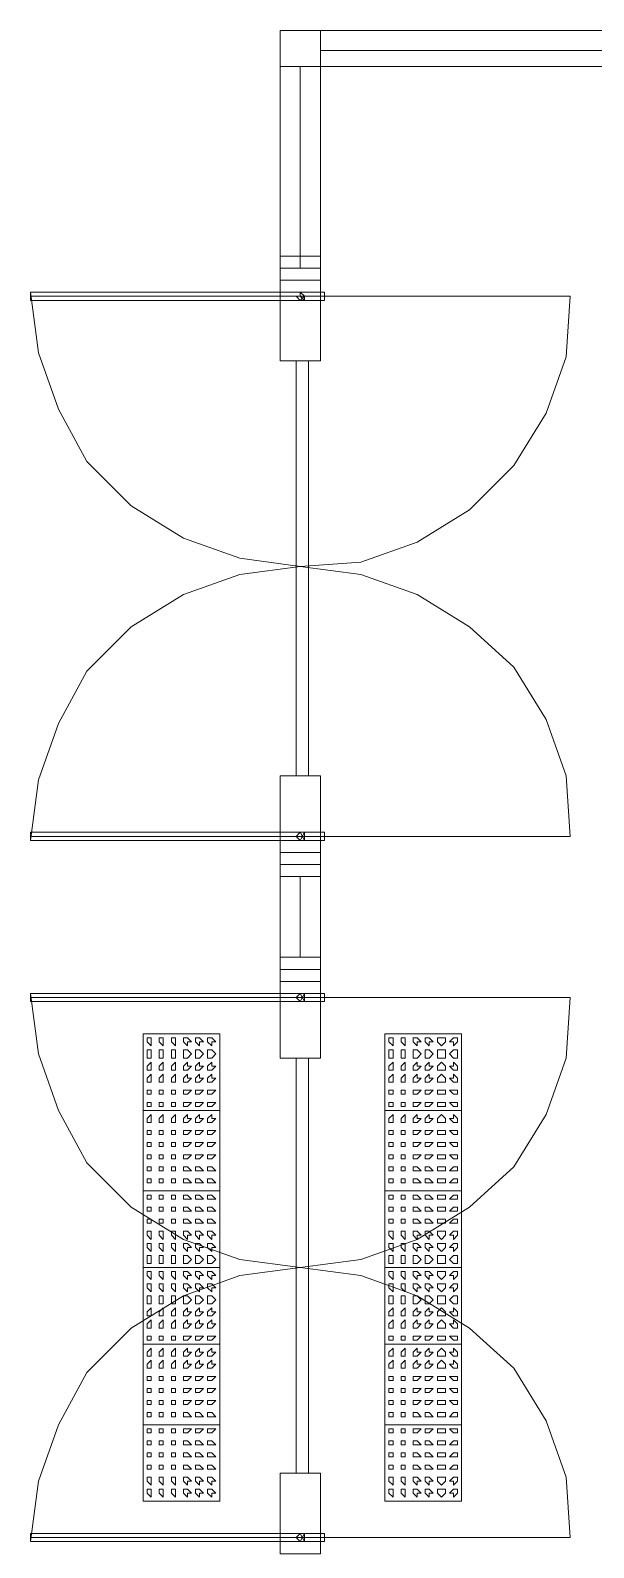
# Model space of a CAD drawing. Header units: millimetres. Extents: x -4011 to 126995, y -1911 to 106700.
# Drawn here: x 84155 to 86328, y 51241 to 57093 of the extents above; entities that cross this region are included whole.
import ezdxf

# ---------------------------------------------------------------- set-up
doc = ezdxf.new("R2010")
doc.units = ezdxf.units.MM
doc.layers.add('PDF_형상', color=7, linetype='Continuous')

msp = doc.modelspace()

# ---------------------------------------------------------------- linework, layer by layer
at = {"layer": 'PDF_형상', "lineweight": 5}
for points in [[(85196.9, 56222.8), (85119.2, 56222.8), (85119.2, 56176.2), (85274.6, 56176.2), (85274.6, 56222.8), (85196.9, 56222.8), (85196.9, 56953.4), (85274.6, 56953.4), (85274.6, 57093.3), (85119.2, 57093.3), (85119.2, 56953.4), (85196.9, 56953.4), (85119.2, 56953.4), (85119.2, 57093.3), (85274.6, 57093.3), (85274.6, 56953.4), (85196.9, 56953.4), (85196.9, 56176.2), (85274.6, 56176.2), (85274.6, 56129.5), (85119.2, 56129.5), (85119.2, 56176.2), (85119.2, 56953.4), (85274.6, 56953.4), (85274.6, 56176.2), (85119.2, 56176.2), (85196.9, 56176.2)], [(86829, 57015.5), (86829, 56953.4), (86875.6, 56953.4), (86875.6, 57093.3), (86829, 57093.3), (86829, 57015.5), (85274.6, 57015.5), (85274.6, 57093.3), (85119.2, 57093.3), (85119.2, 56953.4), (85274.6, 56953.4), (85274.6, 57015.5)], [(84155.4, 56082.9), (84186.5, 55849.7), (84264.2, 55632.1), (84373.1, 55430.1), (84544, 55259.1), (84746.1, 55134.7), (84963.7, 55057), (85196.9, 55025.9), (85430.1, 55041.4), (85647.7, 55119.2), (85849.7, 55243.5), (86020.7, 55414.5), (86145.1, 55616.6), (86222.8, 55834.2), (86238.3, 56067.4), (85290.2, 56067.4)], [(85212.4, 56067.4), (85196.9, 56082.9), (85196.9, 56067.4), (85181.3, 56067.4), (85196.9, 56051.8), (85212.4, 56051.8), (85212.4, 56067.4), (85196.9, 56051.8)], [(85196.9, 56067.4), (85212.4, 56051.8)], [(85290.2, 53984.5), (86238.3, 53984.5), (86222.8, 54217.6), (86145.1, 54435.2), (86020.7, 54637.3), (85849.7, 54792.7), (85647.7, 54917.1), (85430.1, 54994.8), (85196.9, 55025.9), (84963.7, 54994.8), (84746.1, 54917.1), (84544, 54792.7), (84373.1, 54621.8), (84264.2, 54419.7), (84186.5, 54202.1), (84155.4, 53968.9)], [(84155.4, 53984.5), (85290.2, 53984.5), (84155.4, 53984.5)], [(85212.4, 53968.9), (85196.9, 54000)], [(85196.9, 53968.9), (85212.4, 54000)], [(85196.9, 53518.1), (85119.2, 53518.1), (85119.2, 53471.5), (85274.6, 53471.5), (85274.6, 53518.1), (85196.9, 53518.1), (85196.9, 53829), (85274.6, 53829), (85274.6, 53875.6), (85119.2, 53875.6), (85119.2, 53829), (85196.9, 53829)], [(84155.4, 53378.2), (84186.5, 53145.1), (84264.2, 52927.5), (84373.1, 52725.4), (84544, 52554.4), (84746.1, 52430), (84963.7, 52352.3), (85196.9, 52321.2), (85430.1, 52352.3), (85647.7, 52430), (85849.7, 52554.4), (86020.7, 52709.8), (86145.1, 52911.9), (86222.8, 53129.5), (86238.3, 53362.7), (85290.2, 53362.7)], [(85212.4, 53378.2), (85196.9, 53347.2)], [(85196.9, 53378.2), (85212.4, 53347.2)], [(84155.4, 53362.7), (85290.2, 53362.7), (84155.4, 53362.7)], [(85290.2, 51279.8), (86238.3, 51279.8), (86222.8, 51513), (86145.1, 51730.6), (86020.7, 51932.6), (85849.7, 52088.1), (85647.7, 52212.4), (85430.1, 52290.2), (85196.9, 52321.2), (84963.7, 52290.2), (84746.1, 52212.4), (84544, 52088.1), (84373.1, 51917.1), (84264.2, 51715), (84186.5, 51497.4), (84155.4, 51264.2)], [(85212.4, 51264.2), (85196.9, 51295.3)], [(85196.9, 51264.2), (85212.4, 51295.3)]]:
    msp.add_lwpolyline(points, dxfattribs=at)
for points in [[(86829, 56953.4), (85274.6, 56953.4), (85274.6, 57093.3), (86829, 57093.3)], [(85119.2, 56176.2), (85119.2, 56129.5), (85274.6, 56129.5), (85274.6, 56176.2)], [(85274.6, 56129.5), (85119.2, 56129.5), (85119.2, 55818.7), (85274.6, 55818.7)], [(84155.4, 56051.8), (85290.2, 56051.8), (85290.2, 56067.4), (84155.4, 56067.4), (84155.4, 56051.8), (85290.2, 56051.8), (85290.2, 56082.9), (84155.4, 56082.9)], [(85228, 55818.7), (85181.3, 55818.7), (85181.3, 54217.6), (85228, 54217.6)], [(85274.6, 53922.3), (85119.2, 53922.3), (85119.2, 54217.6), (85274.6, 54217.6)], [(84155.4, 54000), (85290.2, 54000), (85290.2, 53968.9), (84155.4, 53968.9)], [(85212.4, 53984.5), (85212.4, 54000), (85196.9, 54000), (85181.3, 53984.5), (85196.9, 53968.9), (85212.4, 53968.9)], [(85119.2, 53875.6), (85119.2, 53922.3), (85274.6, 53922.3), (85274.6, 53875.6)], [(85119.2, 53518.1), (85119.2, 53829), (85274.6, 53829), (85274.6, 53518.1)], [(85119.2, 53471.5), (85119.2, 53424.9), (85274.6, 53424.9), (85274.6, 53471.5)], [(84155.4, 53347.2), (85290.2, 53347.2), (85290.2, 53378.2), (84155.4, 53378.2)], [(85274.6, 53424.9), (85119.2, 53424.9), (85119.2, 53129.5), (85274.6, 53129.5)], [(85212.4, 53362.7), (85212.4, 53378.2), (85196.9, 53378.2), (85181.3, 53362.7), (85196.9, 53347.2), (85212.4, 53347.2)], [(84886, 52927.5), (84886, 53222.8), (84590.7, 53222.8), (84590.7, 52927.5)], [(84621.8, 53191.7), (84621.8, 53207.3), (84606.2, 53207.3), (84606.2, 53191.7), (84621.8, 53176.2)], [(84668.4, 53191.7), (84668.4, 53207.3), (84652.8, 53207.3), (84652.8, 53191.7), (84668.4, 53176.2)], [(84715, 53191.7), (84715, 53207.3), (84699.5, 53207.3), (84699.5, 53191.7), (84715, 53176.2)], [(84777.2, 53191.7), (84761.7, 53207.3), (84746.1, 53207.3), (84746.1, 53191.7), (84761.7, 53176.2), (84761.7, 53191.7)], [(84823.8, 53191.7), (84808.3, 53207.3), (84792.7, 53207.3), (84792.7, 53191.7), (84808.3, 53176.2), (84808.3, 53191.7)], [(84870.5, 53191.7), (84854.9, 53207.3), (84839.4, 53207.3), (84839.4, 53191.7), (84854.9, 53176.2), (84854.9, 53191.7)], [(85523.3, 52927.5), (85523.3, 53222.8), (85818.7, 53222.8), (85818.7, 52927.5)], [(85554.4, 53191.7), (85554.4, 53207.3), (85538.9, 53207.3), (85538.9, 53191.7), (85554.4, 53176.2)], [(85601, 53191.7), (85601, 53207.3), (85585.5, 53207.3), (85585.5, 53191.7), (85601, 53176.2)], [(85663.2, 53191.7), (85647.7, 53207.3), (85632.1, 53207.3), (85632.1, 53191.7), (85647.7, 53176.2), (85647.7, 53191.7)], [(85709.8, 53191.7), (85694.3, 53207.3), (85678.8, 53207.3), (85678.8, 53191.7), (85694.3, 53176.2), (85694.3, 53191.7)], [(85756.5, 53191.7), (85756.5, 53207.3), (85740.9, 53207.3), (85725.4, 53207.3), (85725.4, 53191.7), (85740.9, 53176.2)], [(85803.1, 53191.7), (85803.1, 53207.3), (85787.6, 53207.3), (85772, 53191.7), (85787.6, 53191.7), (85787.6, 53176.2)], [(84621.8, 53145.1), (84621.8, 53160.6), (84606.2, 53160.6), (84606.2, 53145.1), (84606.2, 53129.5), (84621.8, 53129.5)], [(84668.4, 53145.1), (84668.4, 53160.6), (84652.8, 53160.6), (84652.8, 53145.1), (84652.8, 53129.5), (84668.4, 53129.5)], [(84715, 53145.1), (84715, 53160.6), (84699.5, 53160.6), (84699.5, 53145.1), (84699.5, 53129.5), (84715, 53129.5)], [(84777.2, 53145.1), (84761.7, 53160.6), (84746.1, 53160.6), (84746.1, 53145.1), (84746.1, 53129.5), (84761.7, 53129.5)], [(84823.8, 53145.1), (84808.3, 53160.6), (84792.7, 53160.6), (84792.7, 53145.1), (84792.7, 53129.5), (84808.3, 53129.5)], [(84870.5, 53145.1), (84854.9, 53160.6), (84839.4, 53160.6), (84839.4, 53145.1), (84839.4, 53129.5), (84854.9, 53129.5)], [(85554.4, 53145.1), (85554.4, 53160.6), (85538.9, 53160.6), (85538.9, 53145.1), (85538.9, 53129.5), (85554.4, 53129.5)], [(85601, 53145.1), (85601, 53160.6), (85585.5, 53160.6), (85585.5, 53145.1), (85585.5, 53129.5), (85601, 53129.5)], [(85663.2, 53145.1), (85647.7, 53160.6), (85632.1, 53160.6), (85632.1, 53145.1), (85632.1, 53129.5), (85647.7, 53129.5)], [(85709.8, 53145.1), (85694.3, 53160.6), (85678.8, 53160.6), (85678.8, 53145.1), (85678.8, 53129.5), (85694.3, 53129.5)], [(85756.5, 53145.1), (85756.5, 53160.6), (85740.9, 53160.6), (85725.4, 53160.6), (85725.4, 53145.1), (85725.4, 53129.5), (85740.9, 53129.5), (85756.5, 53129.5)], [(85803.1, 53145.1), (85803.1, 53160.6), (85787.6, 53160.6), (85772, 53145.1), (85787.6, 53129.5), (85803.1, 53129.5)], [(84621.8, 53098.4), (84621.8, 53114), (84606.2, 53098.4), (84606.2, 53082.9), (84621.8, 53082.9)], [(84668.4, 53098.4), (84668.4, 53114), (84652.8, 53098.4), (84652.8, 53082.9), (84668.4, 53082.9)], [(84715, 53098.4), (84715, 53114), (84699.5, 53098.4), (84699.5, 53082.9), (84715, 53082.9)], [(84777.2, 53098.4), (84761.7, 53098.4), (84761.7, 53114), (84746.1, 53098.4), (84746.1, 53082.9), (84761.7, 53082.9)], [(84823.8, 53098.4), (84808.3, 53098.4), (84808.3, 53114), (84792.7, 53098.4), (84792.7, 53082.9), (84808.3, 53082.9)], [(84870.5, 53098.4), (84854.9, 53098.4), (84854.9, 53114), (84839.4, 53098.4), (84839.4, 53082.9), (84854.9, 53082.9)], [(85228, 51528.5), (85181.3, 51528.5), (85181.3, 53129.5), (85228, 53129.5)], [(85554.4, 53098.4), (85554.4, 53114), (85538.9, 53098.4), (85538.9, 53082.9), (85554.4, 53082.9)], [(85601, 53098.4), (85601, 53114), (85585.5, 53098.4), (85585.5, 53082.9), (85601, 53082.9)], [(85663.2, 53098.4), (85647.7, 53098.4), (85647.7, 53114), (85632.1, 53098.4), (85632.1, 53082.9), (85647.7, 53082.9)], [(85709.8, 53098.4), (85694.3, 53098.4), (85694.3, 53114), (85678.8, 53098.4), (85678.8, 53082.9), (85694.3, 53082.9)], [(85756.5, 53098.4), (85740.9, 53114), (85725.4, 53098.4), (85725.4, 53082.9), (85740.9, 53082.9), (85756.5, 53082.9)], [(85803.1, 53098.4), (85787.6, 53114), (85787.6, 53098.4), (85772, 53098.4), (85787.6, 53082.9), (85803.1, 53082.9)], [(84621.8, 53051.8), (84621.8, 53067.4), (84606.2, 53051.8), (84606.2, 53036.3), (84621.8, 53036.3)], [(84668.4, 53051.8), (84668.4, 53067.4), (84652.8, 53051.8), (84652.8, 53036.3), (84668.4, 53036.3)], [(84715, 53051.8), (84715, 53067.4), (84699.5, 53051.8), (84699.5, 53036.3), (84715, 53036.3)], [(84777.2, 53051.8), (84761.7, 53051.8), (84761.7, 53067.4), (84746.1, 53051.8), (84746.1, 53036.3), (84761.7, 53036.3)], [(84823.8, 53051.8), (84808.3, 53051.8), (84808.3, 53067.4), (84792.7, 53051.8), (84792.7, 53036.3), (84808.3, 53036.3)], [(84870.5, 53051.8), (84854.9, 53051.8), (84854.9, 53067.4), (84839.4, 53051.8), (84839.4, 53036.3), (84854.9, 53036.3)], [(85554.4, 53051.8), (85554.4, 53067.4), (85538.9, 53051.8), (85538.9, 53036.3), (85554.4, 53036.3)], [(85601, 53051.8), (85601, 53067.4), (85585.5, 53051.8), (85585.5, 53036.3), (85601, 53036.3)], [(85663.2, 53051.8), (85647.7, 53051.8), (85647.7, 53067.4), (85632.1, 53051.8), (85632.1, 53036.3), (85647.7, 53036.3)], [(85709.8, 53051.8), (85694.3, 53051.8), (85694.3, 53067.4), (85678.8, 53051.8), (85678.8, 53036.3), (85694.3, 53036.3)], [(85756.5, 53051.8), (85740.9, 53067.4), (85725.4, 53051.8), (85725.4, 53036.3), (85740.9, 53036.3), (85756.5, 53036.3)], [(85803.1, 53051.8), (85787.6, 53067.4), (85787.6, 53051.8), (85772, 53051.8), (85787.6, 53036.3), (85803.1, 53036.3)], [(84621.8, 53005.2), (84606.2, 53005.2), (84606.2, 52989.6), (84621.8, 52989.6)], [(84668.4, 53005.2), (84652.8, 53005.2), (84652.8, 52989.6), (84668.4, 52989.6)], [(84715, 53005.2), (84699.5, 53005.2), (84699.5, 52989.6), (84715, 52989.6)], [(84777.2, 53005.2), (84761.7, 53005.2), (84746.1, 53005.2), (84746.1, 52989.6), (84761.7, 52989.6)], [(84823.8, 53005.2), (84808.3, 53005.2), (84792.7, 53005.2), (84792.7, 52989.6), (84808.3, 52989.6)], [(84870.5, 53005.2), (84854.9, 53005.2), (84839.4, 53005.2), (84839.4, 52989.6), (84854.9, 52989.6)], [(85554.4, 53005.2), (85538.9, 53005.2), (85538.9, 52989.6), (85554.4, 52989.6)], [(85601, 53005.2), (85585.5, 53005.2), (85585.5, 52989.6), (85601, 52989.6)], [(85663.2, 53005.2), (85647.7, 53005.2), (85632.1, 53005.2), (85632.1, 52989.6), (85647.7, 52989.6)], [(85709.8, 53005.2), (85694.3, 53005.2), (85678.8, 53005.2), (85678.8, 52989.6), (85694.3, 52989.6)], [(85756.5, 53005.2), (85740.9, 53005.2), (85725.4, 53005.2), (85725.4, 52989.6), (85740.9, 52989.6), (85756.5, 52989.6)], [(85803.1, 53005.2), (85787.6, 53005.2), (85772, 53005.2), (85787.6, 52989.6), (85803.1, 52989.6)], [(84886, 52616.6), (84886, 52927.5), (84590.7, 52927.5), (84590.7, 52616.6)], [(84621.8, 52958.5), (84606.2, 52958.5), (84606.2, 52943), (84621.8, 52943)], [(84621.8, 52896.4), (84621.8, 52911.9), (84606.2, 52896.4), (84606.2, 52880.8), (84621.8, 52880.8)], [(84668.4, 52958.5), (84652.8, 52958.5), (84652.8, 52943), (84668.4, 52943)], [(84668.4, 52896.4), (84668.4, 52911.9), (84652.8, 52896.4), (84652.8, 52880.8), (84668.4, 52880.8)], [(84715, 52958.5), (84699.5, 52958.5), (84699.5, 52943), (84715, 52943)], [(84715, 52896.4), (84715, 52911.9), (84699.5, 52896.4), (84699.5, 52880.8), (84715, 52880.8)], [(84777.2, 52958.5), (84761.7, 52958.5), (84746.1, 52958.5), (84746.1, 52943), (84761.7, 52943)], [(84777.2, 52896.4), (84761.7, 52896.4), (84761.7, 52911.9), (84746.1, 52896.4), (84746.1, 52880.8), (84761.7, 52880.8)], [(84823.8, 52958.5), (84808.3, 52958.5), (84792.7, 52958.5), (84792.7, 52943), (84808.3, 52943)], [(84823.8, 52896.4), (84808.3, 52896.4), (84808.3, 52911.9), (84792.7, 52896.4), (84792.7, 52880.8), (84808.3, 52880.8)], [(84870.5, 52958.5), (84854.9, 52958.5), (84839.4, 52958.5), (84839.4, 52943), (84854.9, 52943)], [(84870.5, 52896.4), (84854.9, 52896.4), (84854.9, 52911.9), (84839.4, 52896.4), (84839.4, 52880.8), (84854.9, 52880.8)], [(85523.3, 52616.6), (85523.3, 52927.5), (85818.7, 52927.5), (85818.7, 52616.6)], [(85554.4, 52958.5), (85538.9, 52958.5), (85538.9, 52943), (85554.4, 52943)], [(85554.4, 52896.4), (85554.4, 52911.9), (85538.9, 52896.4), (85538.9, 52880.8), (85554.4, 52880.8)], [(85601, 52958.5), (85585.5, 52958.5), (85585.5, 52943), (85601, 52943)], [(85601, 52896.4), (85601, 52911.9), (85585.5, 52896.4), (85585.5, 52880.8), (85601, 52880.8)], [(85663.2, 52958.5), (85647.7, 52958.5), (85632.1, 52958.5), (85632.1, 52943), (85647.7, 52943)], [(85663.2, 52896.4), (85647.7, 52896.4), (85647.7, 52911.9), (85632.1, 52896.4), (85632.1, 52880.8), (85647.7, 52880.8)], [(85709.8, 52958.5), (85694.3, 52958.5), (85678.8, 52958.5), (85678.8, 52943), (85694.3, 52943)], [(85709.8, 52896.4), (85694.3, 52896.4), (85694.3, 52911.9), (85678.8, 52896.4), (85678.8, 52880.8), (85694.3, 52880.8)], [(85756.5, 52958.5), (85740.9, 52958.5), (85725.4, 52958.5), (85725.4, 52943), (85740.9, 52943), (85756.5, 52943)], [(85756.5, 52896.4), (85740.9, 52911.9), (85725.4, 52896.4), (85725.4, 52880.8), (85740.9, 52880.8), (85756.5, 52880.8)], [(85803.1, 52958.5), (85787.6, 52958.5), (85772, 52958.5), (85787.6, 52943), (85803.1, 52943)], [(85803.1, 52896.4), (85787.6, 52911.9), (85787.6, 52896.4), (85772, 52896.4), (85787.6, 52880.8), (85803.1, 52880.8)], [(84621.8, 52849.7), (84606.2, 52849.7), (84606.2, 52834.2), (84621.8, 52834.2)], [(84668.4, 52849.7), (84652.8, 52849.7), (84652.8, 52834.2), (84668.4, 52834.2)], [(84715, 52849.7), (84699.5, 52849.7), (84699.5, 52834.2), (84715, 52834.2)], [(84777.2, 52849.7), (84761.7, 52849.7), (84746.1, 52849.7), (84746.1, 52834.2), (84761.7, 52834.2)], [(84823.8, 52849.7), (84808.3, 52849.7), (84792.7, 52849.7), (84792.7, 52834.2), (84808.3, 52834.2)], [(84870.5, 52849.7), (84854.9, 52849.7), (84839.4, 52849.7), (84839.4, 52834.2), (84854.9, 52834.2)], [(85554.4, 52849.7), (85538.9, 52849.7), (85538.9, 52834.2), (85554.4, 52834.2)], [(85601, 52849.7), (85585.5, 52849.7), (85585.5, 52834.2), (85601, 52834.2)], [(85663.2, 52849.7), (85647.7, 52849.7), (85632.1, 52849.7), (85632.1, 52834.2), (85647.7, 52834.2)], [(85709.8, 52849.7), (85694.3, 52849.7), (85678.8, 52849.7), (85678.8, 52834.2), (85694.3, 52834.2)], [(85756.5, 52849.7), (85740.9, 52849.7), (85725.4, 52849.7), (85725.4, 52834.2), (85740.9, 52834.2), (85756.5, 52834.2)], [(85803.1, 52849.7), (85787.6, 52849.7), (85772, 52849.7), (85787.6, 52834.2), (85803.1, 52834.2)], [(84621.8, 52803.1), (84606.2, 52803.1), (84606.2, 52787.6), (84621.8, 52787.6)], [(84668.4, 52803.1), (84652.8, 52803.1), (84652.8, 52787.6), (84668.4, 52787.6)], [(84715, 52803.1), (84699.5, 52803.1), (84699.5, 52787.6), (84715, 52787.6)], [(84777.2, 52803.1), (84761.7, 52803.1), (84746.1, 52803.1), (84746.1, 52787.6), (84761.7, 52787.6)], [(84823.8, 52803.1), (84808.3, 52803.1), (84792.7, 52803.1), (84792.7, 52787.6), (84808.3, 52787.6)], [(84870.5, 52803.1), (84854.9, 52803.1), (84839.4, 52803.1), (84839.4, 52787.6), (84854.9, 52787.6)], [(85554.4, 52803.1), (85538.9, 52803.1), (85538.9, 52787.6), (85554.4, 52787.6)], [(85601, 52803.1), (85585.5, 52803.1), (85585.5, 52787.6), (85601, 52787.6)], [(85663.2, 52803.1), (85647.7, 52803.1), (85632.1, 52803.1), (85632.1, 52787.6), (85647.7, 52787.6)], [(85709.8, 52803.1), (85694.3, 52803.1), (85678.8, 52803.1), (85678.8, 52787.6), (85694.3, 52787.6)], [(85756.5, 52803.1), (85740.9, 52803.1), (85725.4, 52803.1), (85725.4, 52787.6), (85740.9, 52787.6), (85756.5, 52787.6)], [(85803.1, 52803.1), (85787.6, 52803.1), (85772, 52803.1), (85787.6, 52787.6), (85803.1, 52787.6)], [(84621.8, 52756.5), (84606.2, 52756.5), (84606.2, 52740.9), (84621.8, 52740.9)], [(84668.4, 52756.5), (84652.8, 52756.5), (84652.8, 52740.9), (84668.4, 52740.9)], [(84715, 52756.5), (84699.5, 52756.5), (84699.5, 52740.9), (84715, 52740.9)], [(84777.2, 52756.5), (84761.7, 52756.5), (84746.1, 52756.5), (84746.1, 52740.9), (84761.7, 52740.9)], [(84823.8, 52756.5), (84808.3, 52756.5), (84792.7, 52756.5), (84792.7, 52740.9), (84808.3, 52740.9)], [(84870.5, 52756.5), (84854.9, 52756.5), (84839.4, 52756.5), (84839.4, 52740.9), (84854.9, 52740.9)], [(85554.4, 52756.5), (85538.9, 52756.5), (85538.9, 52740.9), (85554.4, 52740.9)], [(85601, 52756.5), (85585.5, 52756.5), (85585.5, 52740.9), (85601, 52740.9)], [(85663.2, 52756.5), (85647.7, 52756.5), (85632.1, 52756.5), (85632.1, 52740.9), (85647.7, 52740.9)], [(85709.8, 52756.5), (85694.3, 52756.5), (85678.8, 52756.5), (85678.8, 52740.9), (85694.3, 52740.9)], [(85756.5, 52756.5), (85740.9, 52756.5), (85725.4, 52756.5), (85725.4, 52740.9), (85740.9, 52740.9), (85756.5, 52740.9)], [(85803.1, 52756.5), (85787.6, 52756.5), (85772, 52756.5), (85787.6, 52740.9), (85803.1, 52740.9)], [(84621.8, 52694.3), (84621.8, 52709.8), (84606.2, 52709.8), (84606.2, 52694.3)], [(84668.4, 52694.3), (84668.4, 52709.8), (84652.8, 52709.8), (84652.8, 52694.3)], [(84715, 52694.3), (84715, 52709.8), (84699.5, 52709.8), (84699.5, 52694.3)], [(84777.2, 52694.3), (84761.7, 52709.8), (84746.1, 52709.8), (84746.1, 52694.3), (84761.7, 52694.3)], [(84823.8, 52694.3), (84808.3, 52709.8), (84792.7, 52709.8), (84792.7, 52694.3), (84808.3, 52694.3)], [(84870.5, 52694.3), (84854.9, 52709.8), (84839.4, 52709.8), (84839.4, 52694.3), (84854.9, 52694.3)], [(85554.4, 52694.3), (85554.4, 52709.8), (85538.9, 52709.8), (85538.9, 52694.3)], [(85601, 52694.3), (85601, 52709.8), (85585.5, 52709.8), (85585.5, 52694.3)], [(85663.2, 52694.3), (85647.7, 52709.8), (85632.1, 52709.8), (85632.1, 52694.3), (85647.7, 52694.3)], [(85709.8, 52694.3), (85694.3, 52709.8), (85678.8, 52709.8), (85678.8, 52694.3), (85694.3, 52694.3)], [(85756.5, 52694.3), (85756.5, 52709.8), (85740.9, 52709.8), (85725.4, 52709.8), (85725.4, 52694.3), (85740.9, 52694.3)], [(85803.1, 52694.3), (85803.1, 52709.8), (85787.6, 52709.8), (85772, 52694.3), (85787.6, 52694.3)], [(84886, 52321.2), (84886, 52616.6), (84590.7, 52616.6), (84590.7, 52321.2)], [(84621.8, 52647.7), (84621.8, 52663.2), (84606.2, 52663.2), (84606.2, 52647.7)], [(84668.4, 52647.7), (84668.4, 52663.2), (84652.8, 52663.2), (84652.8, 52647.7)], [(84715, 52647.7), (84715, 52663.2), (84699.5, 52663.2), (84699.5, 52647.7)], [(84777.2, 52647.7), (84761.7, 52663.2), (84746.1, 52663.2), (84746.1, 52647.7), (84761.7, 52647.7)], [(84823.8, 52647.7), (84808.3, 52663.2), (84792.7, 52663.2), (84792.7, 52647.7), (84808.3, 52647.7)], [(84870.5, 52647.7), (84854.9, 52663.2), (84839.4, 52663.2), (84839.4, 52647.7), (84854.9, 52647.7)], [(85523.3, 52321.2), (85523.3, 52616.6), (85818.7, 52616.6), (85818.7, 52321.2)], [(85554.4, 52647.7), (85554.4, 52663.2), (85538.9, 52663.2), (85538.9, 52647.7)], [(85601, 52647.7), (85601, 52663.2), (85585.5, 52663.2), (85585.5, 52647.7)], [(85663.2, 52647.7), (85647.7, 52663.2), (85632.1, 52663.2), (85632.1, 52647.7), (85647.7, 52647.7)], [(85709.8, 52647.7), (85694.3, 52663.2), (85678.8, 52663.2), (85678.8, 52647.7), (85694.3, 52647.7)], [(85756.5, 52647.7), (85756.5, 52663.2), (85740.9, 52663.2), (85725.4, 52663.2), (85725.4, 52647.7), (85740.9, 52647.7)], [(85803.1, 52647.7), (85803.1, 52663.2), (85787.6, 52663.2), (85772, 52647.7), (85787.6, 52647.7)], [(84621.8, 52585.5), (84621.8, 52601), (84606.2, 52601), (84606.2, 52585.5)], [(84621.8, 52538.9), (84621.8, 52554.4), (84606.2, 52554.4), (84606.2, 52538.9)], [(84668.4, 52585.5), (84668.4, 52601), (84652.8, 52601), (84652.8, 52585.5)], [(84668.4, 52538.9), (84668.4, 52554.4), (84652.8, 52554.4), (84652.8, 52538.9)], [(84715, 52585.5), (84715, 52601), (84699.5, 52601), (84699.5, 52585.5)], [(84715, 52538.9), (84715, 52554.4), (84699.5, 52554.4), (84699.5, 52538.9)], [(84777.2, 52585.5), (84761.7, 52601), (84746.1, 52601), (84746.1, 52585.5), (84761.7, 52585.5)], [(84777.2, 52538.9), (84761.7, 52554.4), (84746.1, 52554.4), (84746.1, 52538.9), (84761.7, 52538.9)], [(84823.8, 52585.5), (84808.3, 52601), (84792.7, 52601), (84792.7, 52585.5), (84808.3, 52585.5)], [(84823.8, 52538.9), (84808.3, 52554.4), (84792.7, 52554.4), (84792.7, 52538.9), (84808.3, 52538.9)], [(84870.5, 52585.5), (84854.9, 52601), (84839.4, 52601), (84839.4, 52585.5), (84854.9, 52585.5)], [(84870.5, 52538.9), (84854.9, 52554.4), (84839.4, 52554.4), (84839.4, 52538.9), (84854.9, 52538.9)], [(85554.4, 52585.5), (85554.4, 52601), (85538.9, 52601), (85538.9, 52585.5)], [(85554.4, 52538.9), (85554.4, 52554.4), (85538.9, 52554.4), (85538.9, 52538.9)], [(85601, 52585.5), (85601, 52601), (85585.5, 52601), (85585.5, 52585.5)], [(85601, 52538.9), (85601, 52554.4), (85585.5, 52554.4), (85585.5, 52538.9)], [(85663.2, 52585.5), (85647.7, 52601), (85632.1, 52601), (85632.1, 52585.5), (85647.7, 52585.5)], [(85663.2, 52538.9), (85647.7, 52554.4), (85632.1, 52554.4), (85632.1, 52538.9), (85647.7, 52538.9)], [(85709.8, 52585.5), (85694.3, 52601), (85678.8, 52601), (85678.8, 52585.5), (85694.3, 52585.5)], [(85709.8, 52538.9), (85694.3, 52554.4), (85678.8, 52554.4), (85678.8, 52538.9), (85694.3, 52538.9)], [(85756.5, 52585.5), (85756.5, 52601), (85740.9, 52601), (85725.4, 52601), (85725.4, 52585.5), (85740.9, 52585.5)], [(85756.5, 52538.9), (85756.5, 52554.4), (85740.9, 52554.4), (85725.4, 52554.4), (85725.4, 52538.9), (85740.9, 52538.9)], [(85803.1, 52585.5), (85803.1, 52601), (85787.6, 52601), (85772, 52585.5), (85787.6, 52585.5)], [(85803.1, 52538.9), (85803.1, 52554.4), (85787.6, 52554.4), (85772, 52538.9), (85787.6, 52538.9)], [(84621.8, 52492.2), (84621.8, 52507.8), (84606.2, 52507.8), (84606.2, 52492.2)], [(84668.4, 52492.2), (84668.4, 52507.8), (84652.8, 52507.8), (84652.8, 52492.2)], [(84715, 52492.2), (84715, 52507.8), (84699.5, 52507.8), (84699.5, 52492.2)], [(84777.2, 52492.2), (84761.7, 52507.8), (84746.1, 52507.8), (84746.1, 52492.2), (84761.7, 52492.2)], [(84823.8, 52492.2), (84808.3, 52507.8), (84792.7, 52507.8), (84792.7, 52492.2), (84808.3, 52492.2)], [(84870.5, 52492.2), (84854.9, 52507.8), (84839.4, 52507.8), (84839.4, 52492.2), (84854.9, 52492.2)], [(85554.4, 52492.2), (85554.4, 52507.8), (85538.9, 52507.8), (85538.9, 52492.2)], [(85601, 52492.2), (85601, 52507.8), (85585.5, 52507.8), (85585.5, 52492.2)], [(85663.2, 52492.2), (85647.7, 52507.8), (85632.1, 52507.8), (85632.1, 52492.2), (85647.7, 52492.2)], [(85709.8, 52492.2), (85694.3, 52507.8), (85678.8, 52507.8), (85678.8, 52492.2), (85694.3, 52492.2)], [(85756.5, 52492.2), (85756.5, 52507.8), (85740.9, 52507.8), (85725.4, 52507.8), (85725.4, 52492.2), (85740.9, 52492.2)], [(85803.1, 52492.2), (85803.1, 52507.8), (85787.6, 52507.8), (85772, 52492.2), (85787.6, 52492.2)], [(84621.8, 52445.6), (84621.8, 52461.1), (84606.2, 52461.1), (84606.2, 52445.6), (84621.8, 52430)], [(84668.4, 52445.6), (84668.4, 52461.1), (84652.8, 52461.1), (84652.8, 52445.6), (84668.4, 52430)], [(84715, 52445.6), (84715, 52461.1), (84699.5, 52461.1), (84699.5, 52445.6), (84715, 52430)], [(84777.2, 52445.6), (84761.7, 52461.1), (84746.1, 52461.1), (84746.1, 52445.6), (84761.7, 52430), (84761.7, 52445.6)], [(84823.8, 52445.6), (84808.3, 52461.1), (84792.7, 52461.1), (84792.7, 52445.6), (84808.3, 52430), (84808.3, 52445.6)], [(84870.5, 52445.6), (84854.9, 52461.1), (84839.4, 52461.1), (84839.4, 52445.6), (84854.9, 52430), (84854.9, 52445.6)], [(85554.4, 52445.6), (85554.4, 52461.1), (85538.9, 52461.1), (85538.9, 52445.6), (85554.4, 52430)], [(85601, 52445.6), (85601, 52461.1), (85585.5, 52461.1), (85585.5, 52445.6), (85601, 52430)], [(85663.2, 52445.6), (85647.7, 52461.1), (85632.1, 52461.1), (85632.1, 52445.6), (85647.7, 52430), (85647.7, 52445.6)], [(85709.8, 52445.6), (85694.3, 52461.1), (85678.8, 52461.1), (85678.8, 52445.6), (85694.3, 52430), (85694.3, 52445.6)], [(85756.5, 52445.6), (85756.5, 52461.1), (85740.9, 52461.1), (85725.4, 52461.1), (85725.4, 52445.6), (85740.9, 52430)], [(85803.1, 52445.6), (85803.1, 52461.1), (85787.6, 52461.1), (85772, 52445.6), (85787.6, 52445.6), (85787.6, 52430)], [(84621.8, 52399), (84621.8, 52414.5), (84606.2, 52414.5), (84606.2, 52399), (84621.8, 52383.4)], [(84668.4, 52399), (84668.4, 52414.5), (84652.8, 52414.5), (84652.8, 52399), (84668.4, 52383.4)], [(84715, 52399), (84715, 52414.5), (84699.5, 52414.5), (84699.5, 52399), (84715, 52383.4)], [(84777.2, 52399), (84761.7, 52414.5), (84746.1, 52414.5), (84746.1, 52399), (84761.7, 52383.4), (84761.7, 52399)], [(84823.8, 52399), (84808.3, 52414.5), (84792.7, 52414.5), (84792.7, 52399), (84808.3, 52383.4), (84808.3, 52399)], [(84870.5, 52399), (84854.9, 52414.5), (84839.4, 52414.5), (84839.4, 52399), (84854.9, 52383.4), (84854.9, 52399)], [(85554.4, 52399), (85554.4, 52414.5), (85538.9, 52414.5), (85538.9, 52399), (85554.4, 52383.4)], [(85601, 52399), (85601, 52414.5), (85585.5, 52414.5), (85585.5, 52399), (85601, 52383.4)], [(85663.2, 52399), (85647.7, 52414.5), (85632.1, 52414.5), (85632.1, 52399), (85647.7, 52383.4), (85647.7, 52399)], [(85709.8, 52399), (85694.3, 52414.5), (85678.8, 52414.5), (85678.8, 52399), (85694.3, 52383.4), (85694.3, 52399)], [(85756.5, 52399), (85756.5, 52414.5), (85740.9, 52414.5), (85725.4, 52414.5), (85725.4, 52399), (85740.9, 52383.4)], [(85803.1, 52399), (85803.1, 52414.5), (85787.6, 52414.5), (85772, 52399), (85787.6, 52399), (85787.6, 52383.4)], [(84886, 52025.9), (84886, 52321.2), (84590.7, 52321.2), (84590.7, 52025.9)], [(84621.8, 52352.3), (84621.8, 52367.9), (84606.2, 52367.9), (84606.2, 52352.3), (84606.2, 52336.8), (84621.8, 52336.8)], [(84668.4, 52352.3), (84668.4, 52367.9), (84652.8, 52367.9), (84652.8, 52352.3), (84652.8, 52336.8), (84668.4, 52336.8)], [(84715, 52352.3), (84715, 52367.9), (84699.5, 52367.9), (84699.5, 52352.3), (84699.5, 52336.8), (84715, 52336.8)], [(84777.2, 52352.3), (84761.7, 52367.9), (84746.1, 52367.9), (84746.1, 52352.3), (84746.1, 52336.8), (84761.7, 52336.8)], [(84823.8, 52352.3), (84808.3, 52367.9), (84792.7, 52367.9), (84792.7, 52352.3), (84792.7, 52336.8), (84808.3, 52336.8)], [(84870.5, 52352.3), (84854.9, 52367.9), (84839.4, 52367.9), (84839.4, 52352.3), (84839.4, 52336.8), (84854.9, 52336.8)], [(85523.3, 52025.9), (85523.3, 52321.2), (85818.7, 52321.2), (85818.7, 52025.9)], [(85554.4, 52352.3), (85554.4, 52367.9), (85538.9, 52367.9), (85538.9, 52352.3), (85538.9, 52336.8), (85554.4, 52336.8)], [(85601, 52352.3), (85601, 52367.9), (85585.5, 52367.9), (85585.5, 52352.3), (85585.5, 52336.8), (85601, 52336.8)], [(85663.2, 52352.3), (85647.7, 52367.9), (85632.1, 52367.9), (85632.1, 52352.3), (85632.1, 52336.8), (85647.7, 52336.8)], [(85709.8, 52352.3), (85694.3, 52367.9), (85678.8, 52367.9), (85678.8, 52352.3), (85678.8, 52336.8), (85694.3, 52336.8)], [(85756.5, 52352.3), (85756.5, 52367.9), (85740.9, 52367.9), (85725.4, 52367.9), (85725.4, 52352.3), (85725.4, 52336.8), (85740.9, 52336.8), (85756.5, 52336.8)], [(85803.1, 52352.3), (85803.1, 52367.9), (85787.6, 52367.9), (85772, 52352.3), (85787.6, 52336.8), (85803.1, 52336.8)], [(84621.8, 52290.2), (84621.8, 52305.7), (84606.2, 52305.7), (84606.2, 52290.2), (84621.8, 52274.6)], [(84668.4, 52290.2), (84668.4, 52305.7), (84652.8, 52305.7), (84652.8, 52290.2), (84668.4, 52274.6)], [(84715, 52290.2), (84715, 52305.7), (84699.5, 52305.7), (84699.5, 52290.2), (84715, 52274.6)], [(84777.2, 52290.2), (84761.7, 52305.7), (84746.1, 52305.7), (84746.1, 52290.2), (84761.7, 52274.6), (84761.7, 52290.2)], [(84823.8, 52290.2), (84808.3, 52305.7), (84792.7, 52305.7), (84792.7, 52290.2), (84808.3, 52274.6), (84808.3, 52290.2)], [(84870.5, 52290.2), (84854.9, 52305.7), (84839.4, 52305.7), (84839.4, 52290.2), (84854.9, 52274.6), (84854.9, 52290.2)], [(85554.4, 52290.2), (85554.4, 52305.7), (85538.9, 52305.7), (85538.9, 52290.2), (85554.4, 52274.6)], [(85601, 52290.2), (85601, 52305.7), (85585.5, 52305.7), (85585.5, 52290.2), (85601, 52274.6)], [(85663.2, 52290.2), (85647.7, 52305.7), (85632.1, 52305.7), (85632.1, 52290.2), (85647.7, 52274.6), (85647.7, 52290.2)], [(85709.8, 52290.2), (85694.3, 52305.7), (85678.8, 52305.7), (85678.8, 52290.2), (85694.3, 52274.6), (85694.3, 52290.2)], [(85756.5, 52290.2), (85756.5, 52305.7), (85740.9, 52305.7), (85725.4, 52305.7), (85725.4, 52290.2), (85740.9, 52274.6)], [(85803.1, 52290.2), (85803.1, 52305.7), (85787.6, 52305.7), (85772, 52290.2), (85787.6, 52290.2), (85787.6, 52274.6)], [(84621.8, 52243.5), (84621.8, 52259.1), (84606.2, 52259.1), (84606.2, 52243.5), (84621.8, 52228)], [(84621.8, 52196.9), (84621.8, 52212.4), (84606.2, 52212.4), (84606.2, 52196.9), (84606.2, 52181.3), (84621.8, 52181.3)], [(84668.4, 52243.5), (84668.4, 52259.1), (84652.8, 52259.1), (84652.8, 52243.5), (84668.4, 52228)], [(84668.4, 52196.9), (84668.4, 52212.4), (84652.8, 52212.4), (84652.8, 52196.9), (84652.8, 52181.3), (84668.4, 52181.3)], [(84715, 52243.5), (84715, 52259.1), (84699.5, 52259.1), (84699.5, 52243.5), (84715, 52228)], [(84715, 52196.9), (84715, 52212.4), (84699.5, 52212.4), (84699.5, 52196.9), (84699.5, 52181.3), (84715, 52181.3)], [(84777.2, 52243.5), (84761.7, 52259.1), (84746.1, 52259.1), (84746.1, 52243.5), (84761.7, 52228), (84761.7, 52243.5)], [(84777.2, 52196.9), (84761.7, 52212.4), (84746.1, 52212.4), (84746.1, 52196.9), (84746.1, 52181.3), (84761.7, 52181.3)], [(84823.8, 52243.5), (84808.3, 52259.1), (84792.7, 52259.1), (84792.7, 52243.5), (84808.3, 52228), (84808.3, 52243.5)], [(84823.8, 52196.9), (84808.3, 52212.4), (84792.7, 52212.4), (84792.7, 52196.9), (84792.7, 52181.3), (84808.3, 52181.3)], [(84870.5, 52243.5), (84854.9, 52259.1), (84839.4, 52259.1), (84839.4, 52243.5), (84854.9, 52228), (84854.9, 52243.5)], [(84870.5, 52196.9), (84854.9, 52212.4), (84839.4, 52212.4), (84839.4, 52196.9), (84839.4, 52181.3), (84854.9, 52181.3)], [(85554.4, 52243.5), (85554.4, 52259.1), (85538.9, 52259.1), (85538.9, 52243.5), (85554.4, 52228)], [(85554.4, 52196.9), (85554.4, 52212.4), (85538.9, 52212.4), (85538.9, 52196.9), (85538.9, 52181.3), (85554.4, 52181.3)], [(85601, 52243.5), (85601, 52259.1), (85585.5, 52259.1), (85585.5, 52243.5), (85601, 52228)], [(85601, 52196.9), (85601, 52212.4), (85585.5, 52212.4), (85585.5, 52196.9), (85585.5, 52181.3), (85601, 52181.3)], [(85663.2, 52243.5), (85647.7, 52259.1), (85632.1, 52259.1), (85632.1, 52243.5), (85647.7, 52228), (85647.7, 52243.5)], [(85663.2, 52196.9), (85647.7, 52212.4), (85632.1, 52212.4), (85632.1, 52196.9), (85632.1, 52181.3), (85647.7, 52181.3)], [(85709.8, 52243.5), (85694.3, 52259.1), (85678.8, 52259.1), (85678.8, 52243.5), (85694.3, 52228), (85694.3, 52243.5)], [(85709.8, 52196.9), (85694.3, 52212.4), (85678.8, 52212.4), (85678.8, 52196.9), (85678.8, 52181.3), (85694.3, 52181.3)], [(85756.5, 52243.5), (85756.5, 52259.1), (85740.9, 52259.1), (85725.4, 52259.1), (85725.4, 52243.5), (85740.9, 52228)], [(85756.5, 52196.9), (85756.5, 52212.4), (85740.9, 52212.4), (85725.4, 52212.4), (85725.4, 52196.9), (85725.4, 52181.3), (85740.9, 52181.3), (85756.5, 52181.3)], [(85803.1, 52243.5), (85803.1, 52259.1), (85787.6, 52259.1), (85772, 52243.5), (85787.6, 52243.5), (85787.6, 52228)], [(85803.1, 52196.9), (85803.1, 52212.4), (85787.6, 52212.4), (85772, 52196.9), (85787.6, 52181.3), (85803.1, 52181.3)], [(84621.8, 52150.3), (84621.8, 52165.8), (84606.2, 52150.3), (84606.2, 52134.7), (84621.8, 52134.7)], [(84668.4, 52150.3), (84668.4, 52165.8), (84652.8, 52150.3), (84652.8, 52134.7), (84668.4, 52134.7)], [(84715, 52150.3), (84715, 52165.8), (84699.5, 52150.3), (84699.5, 52134.7), (84715, 52134.7)], [(84777.2, 52150.3), (84761.7, 52150.3), (84761.7, 52165.8), (84746.1, 52150.3), (84746.1, 52134.7), (84761.7, 52134.7)], [(84823.8, 52150.3), (84808.3, 52150.3), (84808.3, 52165.8), (84792.7, 52150.3), (84792.7, 52134.7), (84808.3, 52134.7)], [(84870.5, 52150.3), (84854.9, 52150.3), (84854.9, 52165.8), (84839.4, 52150.3), (84839.4, 52134.7), (84854.9, 52134.7)], [(85554.4, 52150.3), (85554.4, 52165.8), (85538.9, 52150.3), (85538.9, 52134.7), (85554.4, 52134.7)], [(85601, 52150.3), (85601, 52165.8), (85585.5, 52150.3), (85585.5, 52134.7), (85601, 52134.7)], [(85663.2, 52150.3), (85647.7, 52150.3), (85647.7, 52165.8), (85632.1, 52150.3), (85632.1, 52134.7), (85647.7, 52134.7)], [(85709.8, 52150.3), (85694.3, 52150.3), (85694.3, 52165.8), (85678.8, 52150.3), (85678.8, 52134.7), (85694.3, 52134.7)], [(85756.5, 52150.3), (85740.9, 52165.8), (85725.4, 52150.3), (85725.4, 52134.7), (85740.9, 52134.7), (85756.5, 52134.7)], [(85803.1, 52150.3), (85787.6, 52165.8), (85787.6, 52150.3), (85772, 52150.3), (85787.6, 52134.7), (85803.1, 52134.7)], [(84621.8, 52103.6), (84621.8, 52119.2), (84606.2, 52103.6), (84606.2, 52088.1), (84621.8, 52088.1)], [(84668.4, 52103.6), (84668.4, 52119.2), (84652.8, 52103.6), (84652.8, 52088.1), (84668.4, 52088.1)], [(84715, 52103.6), (84715, 52119.2), (84699.5, 52103.6), (84699.5, 52088.1), (84715, 52088.1)], [(84777.2, 52103.6), (84761.7, 52103.6), (84761.7, 52119.2), (84746.1, 52103.6), (84746.1, 52088.1), (84761.7, 52088.1)], [(84823.8, 52103.6), (84808.3, 52103.6), (84808.3, 52119.2), (84792.7, 52103.6), (84792.7, 52088.1), (84808.3, 52088.1)], [(84870.5, 52103.6), (84854.9, 52103.6), (84854.9, 52119.2), (84839.4, 52103.6), (84839.4, 52088.1), (84854.9, 52088.1)], [(85554.4, 52103.6), (85554.4, 52119.2), (85538.9, 52103.6), (85538.9, 52088.1), (85554.4, 52088.1)], [(85601, 52103.6), (85601, 52119.2), (85585.5, 52103.6), (85585.5, 52088.1), (85601, 52088.1)], [(85663.2, 52103.6), (85647.7, 52103.6), (85647.7, 52119.2), (85632.1, 52103.6), (85632.1, 52088.1), (85647.7, 52088.1)], [(85709.8, 52103.6), (85694.3, 52103.6), (85694.3, 52119.2), (85678.8, 52103.6), (85678.8, 52088.1), (85694.3, 52088.1)], [(85756.5, 52103.6), (85740.9, 52119.2), (85725.4, 52103.6), (85725.4, 52088.1), (85740.9, 52088.1), (85756.5, 52088.1)], [(85803.1, 52103.6), (85787.6, 52119.2), (85787.6, 52103.6), (85772, 52103.6), (85787.6, 52088.1), (85803.1, 52088.1)], [(84621.8, 52057), (84606.2, 52057), (84606.2, 52041.4), (84621.8, 52041.4)], [(84668.4, 52057), (84652.8, 52057), (84652.8, 52041.4), (84668.4, 52041.4)], [(84715, 52057), (84699.5, 52057), (84699.5, 52041.4), (84715, 52041.4)], [(84777.2, 52057), (84761.7, 52057), (84746.1, 52057), (84746.1, 52041.4), (84761.7, 52041.4)], [(84823.8, 52057), (84808.3, 52057), (84792.7, 52057), (84792.7, 52041.4), (84808.3, 52041.4)], [(84870.5, 52057), (84854.9, 52057), (84839.4, 52057), (84839.4, 52041.4), (84854.9, 52041.4)], [(85554.4, 52057), (85538.9, 52057), (85538.9, 52041.4), (85554.4, 52041.4)], [(85601, 52057), (85585.5, 52057), (85585.5, 52041.4), (85601, 52041.4)], [(85663.2, 52057), (85647.7, 52057), (85632.1, 52057), (85632.1, 52041.4), (85647.7, 52041.4)], [(85709.8, 52057), (85694.3, 52057), (85678.8, 52057), (85678.8, 52041.4), (85694.3, 52041.4)], [(85756.5, 52057), (85740.9, 52057), (85725.4, 52057), (85725.4, 52041.4), (85740.9, 52041.4), (85756.5, 52041.4)], [(85803.1, 52057), (85787.6, 52057), (85772, 52057), (85787.6, 52041.4), (85803.1, 52041.4)], [(84886, 51715), (84886, 52025.9), (84590.7, 52025.9), (84590.7, 51715)], [(84621.8, 51994.8), (84621.8, 52010.4), (84606.2, 51994.8), (84606.2, 51979.3), (84621.8, 51979.3)], [(84668.4, 51994.8), (84668.4, 52010.4), (84652.8, 51994.8), (84652.8, 51979.3), (84668.4, 51979.3)], [(84715, 51994.8), (84715, 52010.4), (84699.5, 51994.8), (84699.5, 51979.3), (84715, 51979.3)], [(84777.2, 51994.8), (84761.7, 51994.8), (84761.7, 52010.4), (84746.1, 51994.8), (84746.1, 51979.3), (84761.7, 51979.3)], [(84823.8, 51994.8), (84808.3, 51994.8), (84808.3, 52010.4), (84792.7, 51994.8), (84792.7, 51979.3), (84808.3, 51979.3)], [(84870.5, 51994.8), (84854.9, 51994.8), (84854.9, 52010.4), (84839.4, 51994.8), (84839.4, 51979.3), (84854.9, 51979.3)], [(85523.3, 51715), (85523.3, 52025.9), (85818.7, 52025.9), (85818.7, 51715)], [(85554.4, 51994.8), (85554.4, 52010.4), (85538.9, 51994.8), (85538.9, 51979.3), (85554.4, 51979.3)], [(85601, 51994.8), (85601, 52010.4), (85585.5, 51994.8), (85585.5, 51979.3), (85601, 51979.3)], [(85663.2, 51994.8), (85647.7, 51994.8), (85647.7, 52010.4), (85632.1, 51994.8), (85632.1, 51979.3), (85647.7, 51979.3)], [(85709.8, 51994.8), (85694.3, 51994.8), (85694.3, 52010.4), (85678.8, 51994.8), (85678.8, 51979.3), (85694.3, 51979.3)], [(85756.5, 51994.8), (85740.9, 52010.4), (85725.4, 51994.8), (85725.4, 51979.3), (85740.9, 51979.3), (85756.5, 51979.3)], [(85803.1, 51994.8), (85787.6, 52010.4), (85787.6, 51994.8), (85772, 51994.8), (85787.6, 51979.3), (85803.1, 51979.3)], [(84621.8, 51948.2), (84621.8, 51963.7), (84606.2, 51948.2), (84606.2, 51932.6), (84621.8, 51932.6)], [(84668.4, 51948.2), (84668.4, 51963.7), (84652.8, 51948.2), (84652.8, 51932.6), (84668.4, 51932.6)], [(84715, 51948.2), (84715, 51963.7), (84699.5, 51948.2), (84699.5, 51932.6), (84715, 51932.6)], [(84777.2, 51948.2), (84761.7, 51948.2), (84761.7, 51963.7), (84746.1, 51948.2), (84746.1, 51932.6), (84761.7, 51932.6)], [(84823.8, 51948.2), (84808.3, 51948.2), (84808.3, 51963.7), (84792.7, 51948.2), (84792.7, 51932.6), (84808.3, 51932.6)], [(84870.5, 51948.2), (84854.9, 51948.2), (84854.9, 51963.7), (84839.4, 51948.2), (84839.4, 51932.6), (84854.9, 51932.6)], [(85554.4, 51948.2), (85554.4, 51963.7), (85538.9, 51948.2), (85538.9, 51932.6), (85554.4, 51932.6)], [(85601, 51948.2), (85601, 51963.7), (85585.5, 51948.2), (85585.5, 51932.6), (85601, 51932.6)], [(85663.2, 51948.2), (85647.7, 51948.2), (85647.7, 51963.7), (85632.1, 51948.2), (85632.1, 51932.6), (85647.7, 51932.6)], [(85709.8, 51948.2), (85694.3, 51948.2), (85694.3, 51963.7), (85678.8, 51948.2), (85678.8, 51932.6), (85694.3, 51932.6)], [(85756.5, 51948.2), (85740.9, 51963.7), (85725.4, 51948.2), (85725.4, 51932.6), (85740.9, 51932.6), (85756.5, 51932.6)], [(85803.1, 51948.2), (85787.6, 51963.7), (85787.6, 51948.2), (85772, 51948.2), (85787.6, 51932.6), (85803.1, 51932.6)], [(84621.8, 51901.6), (84606.2, 51901.6), (84606.2, 51886), (84621.8, 51886)], [(84621.8, 51854.9), (84606.2, 51854.9), (84606.2, 51839.4), (84621.8, 51839.4)], [(84668.4, 51901.6), (84652.8, 51901.6), (84652.8, 51886), (84668.4, 51886)], [(84668.4, 51854.9), (84652.8, 51854.9), (84652.8, 51839.4), (84668.4, 51839.4)], [(84715, 51901.6), (84699.5, 51901.6), (84699.5, 51886), (84715, 51886)], [(84715, 51854.9), (84699.5, 51854.9), (84699.5, 51839.4), (84715, 51839.4)], [(84777.2, 51901.6), (84761.7, 51901.6), (84746.1, 51901.6), (84746.1, 51886), (84761.7, 51886)], [(84777.2, 51854.9), (84761.7, 51854.9), (84746.1, 51854.9), (84746.1, 51839.4), (84761.7, 51839.4)], [(84823.8, 51901.6), (84808.3, 51901.6), (84792.7, 51901.6), (84792.7, 51886), (84808.3, 51886)], [(84823.8, 51854.9), (84808.3, 51854.9), (84792.7, 51854.9), (84792.7, 51839.4), (84808.3, 51839.4)], [(84870.5, 51901.6), (84854.9, 51901.6), (84839.4, 51901.6), (84839.4, 51886), (84854.9, 51886)], [(84870.5, 51854.9), (84854.9, 51854.9), (84839.4, 51854.9), (84839.4, 51839.4), (84854.9, 51839.4)], [(85554.4, 51901.6), (85538.9, 51901.6), (85538.9, 51886), (85554.4, 51886)], [(85554.4, 51854.9), (85538.9, 51854.9), (85538.9, 51839.4), (85554.4, 51839.4)], [(85601, 51901.6), (85585.5, 51901.6), (85585.5, 51886), (85601, 51886)], [(85601, 51854.9), (85585.5, 51854.9), (85585.5, 51839.4), (85601, 51839.4)], [(85663.2, 51901.6), (85647.7, 51901.6), (85632.1, 51901.6), (85632.1, 51886), (85647.7, 51886)], [(85663.2, 51854.9), (85647.7, 51854.9), (85632.1, 51854.9), (85632.1, 51839.4), (85647.7, 51839.4)], [(85709.8, 51901.6), (85694.3, 51901.6), (85678.8, 51901.6), (85678.8, 51886), (85694.3, 51886)], [(85709.8, 51854.9), (85694.3, 51854.9), (85678.8, 51854.9), (85678.8, 51839.4), (85694.3, 51839.4)], [(85756.5, 51901.6), (85740.9, 51901.6), (85725.4, 51901.6), (85725.4, 51886), (85740.9, 51886), (85756.5, 51886)], [(85756.5, 51854.9), (85740.9, 51854.9), (85725.4, 51854.9), (85725.4, 51839.4), (85740.9, 51839.4), (85756.5, 51839.4)], [(85803.1, 51901.6), (85787.6, 51901.6), (85772, 51901.6), (85787.6, 51886), (85803.1, 51886)], [(85803.1, 51854.9), (85787.6, 51854.9), (85772, 51854.9), (85787.6, 51839.4), (85803.1, 51839.4)], [(84621.8, 51808.3), (84606.2, 51808.3), (84606.2, 51792.7), (84621.8, 51792.7)], [(84668.4, 51808.3), (84652.8, 51808.3), (84652.8, 51792.7), (84668.4, 51792.7)], [(84715, 51808.3), (84699.5, 51808.3), (84699.5, 51792.7), (84715, 51792.7)], [(84777.2, 51808.3), (84761.7, 51808.3), (84746.1, 51808.3), (84746.1, 51792.7), (84761.7, 51792.7)], [(84823.8, 51808.3), (84808.3, 51808.3), (84792.7, 51808.3), (84792.7, 51792.7), (84808.3, 51792.7)], [(84870.5, 51808.3), (84854.9, 51808.3), (84839.4, 51808.3), (84839.4, 51792.7), (84854.9, 51792.7)], [(85554.4, 51808.3), (85538.9, 51808.3), (85538.9, 51792.7), (85554.4, 51792.7)], [(85601, 51808.3), (85585.5, 51808.3), (85585.5, 51792.7), (85601, 51792.7)], [(85663.2, 51808.3), (85647.7, 51808.3), (85632.1, 51808.3), (85632.1, 51792.7), (85647.7, 51792.7)], [(85709.8, 51808.3), (85694.3, 51808.3), (85678.8, 51808.3), (85678.8, 51792.7), (85694.3, 51792.7)], [(85756.5, 51808.3), (85740.9, 51808.3), (85725.4, 51808.3), (85725.4, 51792.7), (85740.9, 51792.7), (85756.5, 51792.7)], [(85803.1, 51808.3), (85787.6, 51808.3), (85772, 51808.3), (85787.6, 51792.7), (85803.1, 51792.7)], [(84621.8, 51746.1), (84621.8, 51761.7), (84606.2, 51761.7), (84606.2, 51746.1)], [(84668.4, 51746.1), (84668.4, 51761.7), (84652.8, 51761.7), (84652.8, 51746.1)], [(84715, 51746.1), (84715, 51761.7), (84699.5, 51761.7), (84699.5, 51746.1)], [(84777.2, 51746.1), (84761.7, 51761.7), (84746.1, 51761.7), (84746.1, 51746.1), (84761.7, 51746.1)], [(84823.8, 51746.1), (84808.3, 51761.7), (84792.7, 51761.7), (84792.7, 51746.1), (84808.3, 51746.1)], [(84870.5, 51746.1), (84854.9, 51761.7), (84839.4, 51761.7), (84839.4, 51746.1), (84854.9, 51746.1)], [(85554.4, 51746.1), (85554.4, 51761.7), (85538.9, 51761.7), (85538.9, 51746.1)], [(85601, 51746.1), (85601, 51761.7), (85585.5, 51761.7), (85585.5, 51746.1)], [(85663.2, 51746.1), (85647.7, 51761.7), (85632.1, 51761.7), (85632.1, 51746.1), (85647.7, 51746.1)], [(85709.8, 51746.1), (85694.3, 51761.7), (85678.8, 51761.7), (85678.8, 51746.1), (85694.3, 51746.1)], [(85756.5, 51746.1), (85756.5, 51761.7), (85740.9, 51761.7), (85725.4, 51761.7), (85725.4, 51746.1), (85740.9, 51746.1)], [(85803.1, 51746.1), (85803.1, 51761.7), (85787.6, 51761.7), (85772, 51746.1), (85787.6, 51746.1)], [(84886, 51419.7), (84886, 51715), (84590.7, 51715), (84590.7, 51419.7)], [(84621.8, 51699.5), (84606.2, 51699.5), (84606.2, 51683.9), (84621.8, 51683.9)], [(84668.4, 51699.5), (84652.8, 51699.5), (84652.8, 51683.9), (84668.4, 51683.9)], [(84715, 51699.5), (84699.5, 51699.5), (84699.5, 51683.9), (84715, 51683.9)], [(84777.2, 51699.5), (84761.7, 51699.5), (84746.1, 51699.5), (84746.1, 51683.9), (84761.7, 51683.9)], [(84823.8, 51699.5), (84808.3, 51699.5), (84792.7, 51699.5), (84792.7, 51683.9), (84808.3, 51683.9)], [(84870.5, 51699.5), (84854.9, 51699.5), (84839.4, 51699.5), (84839.4, 51683.9), (84854.9, 51683.9)], [(85523.3, 51419.7), (85523.3, 51715), (85818.7, 51715), (85818.7, 51419.7)], [(85554.4, 51699.5), (85538.9, 51699.5), (85538.9, 51683.9), (85554.4, 51683.9)], [(85601, 51699.5), (85585.5, 51699.5), (85585.5, 51683.9), (85601, 51683.9)], [(85663.2, 51699.5), (85647.7, 51699.5), (85632.1, 51699.5), (85632.1, 51683.9), (85647.7, 51683.9)], [(85709.8, 51699.5), (85694.3, 51699.5), (85678.8, 51699.5), (85678.8, 51683.9), (85694.3, 51683.9)], [(85756.5, 51699.5), (85740.9, 51699.5), (85725.4, 51699.5), (85725.4, 51683.9), (85740.9, 51683.9), (85756.5, 51683.9)], [(85803.1, 51699.5), (85787.6, 51699.5), (85772, 51699.5), (85787.6, 51683.9), (85803.1, 51683.9)], [(84621.8, 51637.3), (84621.8, 51652.8), (84606.2, 51652.8), (84606.2, 51637.3)], [(84668.4, 51637.3), (84668.4, 51652.8), (84652.8, 51652.8), (84652.8, 51637.3)], [(84715, 51637.3), (84715, 51652.8), (84699.5, 51652.8), (84699.5, 51637.3)], [(84777.2, 51637.3), (84761.7, 51652.8), (84746.1, 51652.8), (84746.1, 51637.3), (84761.7, 51637.3)], [(84823.8, 51637.3), (84808.3, 51652.8), (84792.7, 51652.8), (84792.7, 51637.3), (84808.3, 51637.3)], [(84870.5, 51637.3), (84854.9, 51652.8), (84839.4, 51652.8), (84839.4, 51637.3), (84854.9, 51637.3)], [(85554.4, 51637.3), (85554.4, 51652.8), (85538.9, 51652.8), (85538.9, 51637.3)], [(85601, 51637.3), (85601, 51652.8), (85585.5, 51652.8), (85585.5, 51637.3)], [(85663.2, 51637.3), (85647.7, 51652.8), (85632.1, 51652.8), (85632.1, 51637.3), (85647.7, 51637.3)], [(85709.8, 51637.3), (85694.3, 51652.8), (85678.8, 51652.8), (85678.8, 51637.3), (85694.3, 51637.3)], [(85756.5, 51637.3), (85756.5, 51652.8), (85740.9, 51652.8), (85725.4, 51652.8), (85725.4, 51637.3), (85740.9, 51637.3)], [(85803.1, 51637.3), (85803.1, 51652.8), (85787.6, 51652.8), (85772, 51637.3), (85787.6, 51637.3)], [(84621.8, 51590.7), (84621.8, 51606.2), (84606.2, 51606.2), (84606.2, 51590.7)], [(84621.8, 51544), (84621.8, 51559.6), (84606.2, 51559.6), (84606.2, 51544)], [(84668.4, 51590.7), (84668.4, 51606.2), (84652.8, 51606.2), (84652.8, 51590.7)], [(84668.4, 51544), (84668.4, 51559.6), (84652.8, 51559.6), (84652.8, 51544)], [(84715, 51590.7), (84715, 51606.2), (84699.5, 51606.2), (84699.5, 51590.7)], [(84715, 51544), (84715, 51559.6), (84699.5, 51559.6), (84699.5, 51544)], [(84777.2, 51590.7), (84761.7, 51606.2), (84746.1, 51606.2), (84746.1, 51590.7), (84761.7, 51590.7)], [(84777.2, 51544), (84761.7, 51559.6), (84746.1, 51559.6), (84746.1, 51544), (84761.7, 51544)], [(84823.8, 51590.7), (84808.3, 51606.2), (84792.7, 51606.2), (84792.7, 51590.7), (84808.3, 51590.7)], [(84823.8, 51544), (84808.3, 51559.6), (84792.7, 51559.6), (84792.7, 51544), (84808.3, 51544)], [(84870.5, 51590.7), (84854.9, 51606.2), (84839.4, 51606.2), (84839.4, 51590.7), (84854.9, 51590.7)], [(84870.5, 51544), (84854.9, 51559.6), (84839.4, 51559.6), (84839.4, 51544), (84854.9, 51544)], [(85554.4, 51590.7), (85554.4, 51606.2), (85538.9, 51606.2), (85538.9, 51590.7)], [(85554.4, 51544), (85554.4, 51559.6), (85538.9, 51559.6), (85538.9, 51544)], [(85601, 51590.7), (85601, 51606.2), (85585.5, 51606.2), (85585.5, 51590.7)], [(85601, 51544), (85601, 51559.6), (85585.5, 51559.6), (85585.5, 51544)], [(85663.2, 51590.7), (85647.7, 51606.2), (85632.1, 51606.2), (85632.1, 51590.7), (85647.7, 51590.7)], [(85663.2, 51544), (85647.7, 51559.6), (85632.1, 51559.6), (85632.1, 51544), (85647.7, 51544)], [(85709.8, 51590.7), (85694.3, 51606.2), (85678.8, 51606.2), (85678.8, 51590.7), (85694.3, 51590.7)], [(85709.8, 51544), (85694.3, 51559.6), (85678.8, 51559.6), (85678.8, 51544), (85694.3, 51544)], [(85756.5, 51590.7), (85756.5, 51606.2), (85740.9, 51606.2), (85725.4, 51606.2), (85725.4, 51590.7), (85740.9, 51590.7)], [(85756.5, 51544), (85756.5, 51559.6), (85740.9, 51559.6), (85725.4, 51559.6), (85725.4, 51544), (85740.9, 51544)], [(85803.1, 51590.7), (85803.1, 51606.2), (85787.6, 51606.2), (85772, 51590.7), (85787.6, 51590.7)], [(85803.1, 51544), (85803.1, 51559.6), (85787.6, 51559.6), (85772, 51544), (85787.6, 51544)], [(84621.8, 51497.4), (84621.8, 51513), (84606.2, 51513), (84606.2, 51497.4), (84621.8, 51481.9)], [(84668.4, 51497.4), (84668.4, 51513), (84652.8, 51513), (84652.8, 51497.4), (84668.4, 51481.9)], [(84715, 51497.4), (84715, 51513), (84699.5, 51513), (84699.5, 51497.4), (84715, 51481.9)], [(84777.2, 51497.4), (84761.7, 51513), (84746.1, 51513), (84746.1, 51497.4), (84761.7, 51481.9), (84761.7, 51497.4)], [(84823.8, 51497.4), (84808.3, 51513), (84792.7, 51513), (84792.7, 51497.4), (84808.3, 51481.9), (84808.3, 51497.4)], [(84870.5, 51497.4), (84854.9, 51513), (84839.4, 51513), (84839.4, 51497.4), (84854.9, 51481.9), (84854.9, 51497.4)], [(85274.6, 51217.6), (85119.2, 51217.6), (85119.2, 51528.5), (85274.6, 51528.5)], [(85554.4, 51497.4), (85554.4, 51513), (85538.9, 51513), (85538.9, 51497.4), (85554.4, 51481.9)], [(85601, 51497.4), (85601, 51513), (85585.5, 51513), (85585.5, 51497.4), (85601, 51481.9)], [(85663.2, 51497.4), (85647.7, 51513), (85632.1, 51513), (85632.1, 51497.4), (85647.7, 51481.9), (85647.7, 51497.4)], [(85709.8, 51497.4), (85694.3, 51513), (85678.8, 51513), (85678.8, 51497.4), (85694.3, 51481.9), (85694.3, 51497.4)], [(85756.5, 51497.4), (85756.5, 51513), (85740.9, 51513), (85725.4, 51513), (85725.4, 51497.4), (85740.9, 51481.9)], [(85803.1, 51497.4), (85803.1, 51513), (85787.6, 51513), (85772, 51497.4), (85787.6, 51497.4), (85787.6, 51481.9)], [(84621.8, 51450.8), (84621.8, 51466.3), (84606.2, 51466.3), (84606.2, 51450.8), (84621.8, 51435.2)], [(84668.4, 51450.8), (84668.4, 51466.3), (84652.8, 51466.3), (84652.8, 51450.8), (84668.4, 51435.2)], [(84715, 51450.8), (84715, 51466.3), (84699.5, 51466.3), (84699.5, 51450.8), (84715, 51435.2)], [(84777.2, 51450.8), (84761.7, 51466.3), (84746.1, 51466.3), (84746.1, 51450.8), (84761.7, 51435.2), (84761.7, 51450.8)], [(84823.8, 51450.8), (84808.3, 51466.3), (84792.7, 51466.3), (84792.7, 51450.8), (84808.3, 51435.2), (84808.3, 51450.8)], [(84870.5, 51450.8), (84854.9, 51466.3), (84839.4, 51466.3), (84839.4, 51450.8), (84854.9, 51435.2), (84854.9, 51450.8)], [(85554.4, 51450.8), (85554.4, 51466.3), (85538.9, 51466.3), (85538.9, 51450.8), (85554.4, 51435.2)], [(85601, 51450.8), (85601, 51466.3), (85585.5, 51466.3), (85585.5, 51450.8), (85601, 51435.2)], [(85663.2, 51450.8), (85647.7, 51466.3), (85632.1, 51466.3), (85632.1, 51450.8), (85647.7, 51435.2), (85647.7, 51450.8)], [(85709.8, 51450.8), (85694.3, 51466.3), (85678.8, 51466.3), (85678.8, 51450.8), (85694.3, 51435.2), (85694.3, 51450.8)], [(85756.5, 51450.8), (85756.5, 51466.3), (85740.9, 51466.3), (85725.4, 51466.3), (85725.4, 51450.8), (85740.9, 51435.2)], [(85803.1, 51450.8), (85803.1, 51466.3), (85787.6, 51466.3), (85772, 51450.8), (85787.6, 51450.8), (85787.6, 51435.2)], [(84155.4, 51295.3), (85290.2, 51295.3), (85290.2, 51279.8), (84155.4, 51279.8), (84155.4, 51295.3), (85290.2, 51295.3), (85290.2, 51264.2), (84155.4, 51264.2)], [(85212.4, 51279.8), (85212.4, 51295.3), (85196.9, 51295.3), (85181.3, 51279.8), (85196.9, 51264.2), (85212.4, 51264.2)]]:
    msp.add_lwpolyline(points, close=True, dxfattribs=at)

doc.saveas('drawing.dxf')
